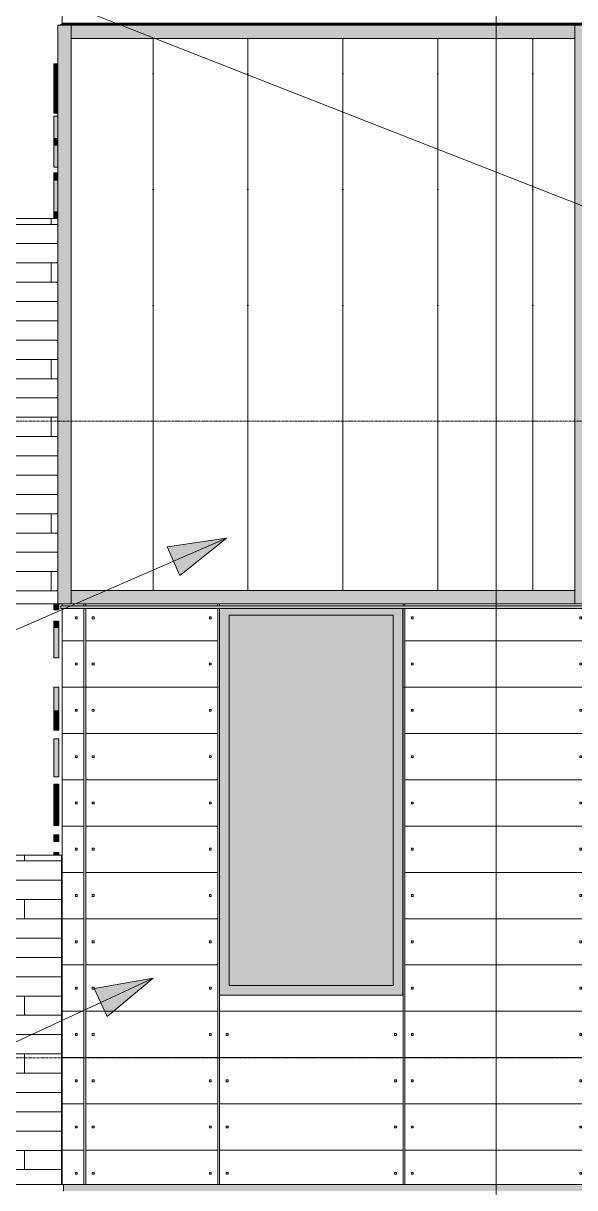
# Model space of a CAD drawing. Header units: inches. Extents: x -4178 to 1394, y -264 to 630.
# Drawn here: x -3868.8 to -3754.5, y 109.1 to 350.5 of the extents above; entities that cross this region are included whole.
import ezdxf

# ---------------------------------------------------------------- set-up
doc = ezdxf.new("R2010")
doc.units = ezdxf.units.IN
doc.header["$MEASUREMENT"] = 0
doc.linetypes.add('Grid Line 1_2_', pattern=[0.875, 0.5, -0.125, 0.125, -0.125])
for name, color, linetype, lineweight in [('0-1', 7, 'Continuous', 5), ('A-CLNG-1', 13, 'Continuous', 5), ('A-CLNG-2', 13, 'Continuous', 9), ('A-FLOR-LEVL-1', 51, 'Grid Line 1_2_', 9), ('A-GENM', 5, 'Continuous', 9), ('A-GENM-1', 5, 'Continuous', 5), ('A-GLAZ-1', 151, 'Continuous', 9), ('A-GLAZ-CWMG', 51, 'Continuous', 9), ('A-WALL-2', 113, 'Continuous', 9), ('A-WALL-PATT-1', 111, 'Continuous', 9), ('G-ANNO-SYMB-2', 111, 'Continuous', 9), ('G-ANNO-TEXT', 231, 'Continuous', 9)]:
    doc.layers.add(name, color=color, linetype=linetype, lineweight=lineweight)

# ---------------------------------------------------------------- blocks, each defined once
blk = doc.blocks.new('CTR - 1st Phase - Common Walls_rvt-1-BUILDING ELEVATION - WEST')
at = {"layer": 'A-FLOR-LEVL-1'}
for p, q in [((-4168.71, 268), (-1830.2, 268)), ((-4168.71, 136), (-1830.2, 136))]:
    blk.add_line(p, q, dxfattribs=at)
blk = doc.blocks.new('CTR - 1st Phase -Stairs _ Elevators_rvt-1-BUILDING ELEVATION - WEST')
at = {"layer": 'A-FLOR-LEVL-1'}
for p, q in [((-4168.71, 268), (-1830.2, 268)), ((-4168.71, 136), (-1830.2, 136))]:
    blk.add_line(p, q, dxfattribs=at)
blk = doc.blocks.new('Basic Wall _ EXT - FIBER CEMENT - LARGE - ___-2505168-BUILDING ELEVATION - WEST')
at = {"layer": 'A-WALL-2'}
for p, q in [((-3860.72, 229.75), (-3861.05, 229.73)), ((-3861.05, 229.73), (-3861.05, 229.15))]:
    blk.add_line(p, q, dxfattribs=at)
blk = doc.blocks.new('Basic Wall _ EXT - FIBER CEMENT - LARGE - ___-2162461-BUILDING ELEVATION - WEST')
at = {"layer": 'A-WALL-2'}
for p, q in [((-3860.72, 350.38), (-3861, 350.35)), ((-3861, 350.35), (-3861, 350.12))]:
    blk.add_line(p, q, dxfattribs=at)
blk = doc.blocks.new('Basic Wall _ EXT - FIBER CEMENT - LARGE - ___-2505169-BUILDING ELEVATION - WEST')
at = {"layer": 'A-WALL-2'}
blk.add_hatch(color=256, dxfattribs=at).paths.add_polyline_path([(-3602.17, 229.15), (-3559.34, 229.15), (-3559.34, 229.73), (-3861.05, 229.73), (-3861.05, 229.15), (-3602.76, 229.15)], flags=0)
for p, q in [((-3861.05, 229.73), (-3860.72, 229.75)), ((-3861.05, 229.15), (-3861.05, 229.73)), ((-3559.34, 229.73), (-3861.05, 229.73)), ((-3861.05, 229.15), (-3559.34, 229.15))]:
    blk.add_line(p, q, dxfattribs=at)
blk = doc.blocks.new('Basic Wall _ EXT - FIBER CEMENT - LARGE - ___-2162463-BUILDING ELEVATION - WEST')
at = {"layer": 'A-WALL-2'}
blk.add_hatch(color=256, dxfattribs=at).paths.add_polyline_path([(-3710.75, 349.02), (-3559.34, 349.02), (-3559.37, 350.35), (-3861, 350.35), (-3861, 350.12), (-3751.71, 350.12), (-3751.71, 349.02), (-3712.75, 349.02)], flags=0)
for p, q in [((-3861, 350.35), (-3860.72, 350.38)), ((-3861, 350.12), (-3861, 350.35)), ((-3559.34, 350.35), (-3861, 350.35))]:
    blk.add_line(p, q, dxfattribs=at)
blk = doc.blocks.new('_THE_ WINDOW _ DOOR - Window - 2nd Floor - Fixed-2480481-BUILDING ELEVATION - WEST')
at = {"layer": 'A-GLAZ-1'}
h = blk.add_hatch(color=256, dxfattribs=at)
h.paths.add_polyline_path([(-2714.54, 149), (-2676.51, 149), (-2676.51, 229.15), (-2714.54, 229.15), (-2714.54, 160.21)], flags=0)
h.paths.add_polyline_path([(-2712.54, 151), (-2712.54, 227.75), (-2678.51, 227.75), (-2678.51, 151), (-2697.8, 151)], flags=0)
blk.add_hatch(color=256, dxfattribs=at).paths.add_polyline_path([(-2678.51, 151), (-2678.51, 227.75), (-2712.54, 227.75), (-2712.54, 151), (-2697.8, 151)], flags=0)
for p, q in [((-2714.54, 149), (-2714.54, 229.15)), ((-2712.54, 227.75), (-2678.51, 227.75)), ((-2712.54, 227.75), (-2712.54, 151)), ((-2678.51, 151), (-2678.51, 227.75)), ((-2676.51, 229.15), (-2676.51, 149)), ((-2712.54, 151), (-2678.51, 151)), ((-2676.51, 149), (-2714.54, 149))]:
    blk.add_line(p, q, dxfattribs=at)
blk = doc.blocks.new('Rectangular Mullion - Profile_Polycarbonate_Upper and left-1991598-BUILDING ELEVATION - WEST')
at = {"layer": 'A-GLAZ-CWMG'}
blk.add_hatch(color=256, dxfattribs=at).paths.add_polyline_path([(-3858.91, 347.37), (-3754.46, 347.37), (-3754.46, 350.12), (-3858.91, 350.12), (-3858.91, 349.34)], flags=0)
for p, q in [((-3858.91, 347.37), (-3858.91, 350.12)), ((-3754.46, 350.12), (-3858.91, 350.12)), ((-3754.46, 350.12), (-3754.46, 347.37)), ((-3858.91, 347.37), (-3754.46, 347.37))]:
    blk.add_line(p, q, dxfattribs=at)
blk = doc.blocks.new('Rectangular Mullion - Profile_Polycarbonate_Lower-1991599-BUILDING ELEVATION - WEST')
at = {"layer": 'A-GLAZ-CWMG'}
blk.add_hatch(color=256, dxfattribs=at).paths.add_polyline_path([(-3790.11, 230.12), (-3754.46, 230.12), (-3754.46, 232.87), (-3858.91, 232.87), (-3858.91, 230.12), (-3803.86, 230.12)], flags=0)
for p, q in [((-3858.91, 230.12), (-3858.91, 232.87)), ((-3754.46, 232.87), (-3858.91, 232.87)), ((-3754.46, 232.87), (-3754.46, 230.12)), ((-3858.91, 230.12), (-3754.46, 230.12))]:
    blk.add_line(p, q, dxfattribs=at)
blk = doc.blocks.new('Rectangular Mullion - Profile_Polycarbonate_Upper and left-1739822-BUILDING ELEVATION - WEST')
at = {"layer": 'A-GLAZ-CWMG'}
blk.add_hatch(color=256, dxfattribs=at).paths.add_polyline_path([(-2069.86, 230.12), (-2067.11, 230.12), (-2067.11, 350.12), (-2069.86, 350.12), (-2069.86, 230.19)], flags=0)
for p, q in [((-2069.86, 350.12), (-2067.11, 350.12)), ((-2069.86, 350.12), (-2069.86, 230.12)), ((-2067.11, 230.12), (-2067.11, 350.12)), ((-2067.11, 230.12), (-2069.86, 230.12))]:
    blk.add_line(p, q, dxfattribs=at)
blk = doc.blocks.new('Rectangular Mullion - Profile_Polycarbonate_right-1739823-BUILDING ELEVATION - WEST')
at = {"layer": 'A-GLAZ-CWMG'}
blk.add_hatch(color=256, dxfattribs=at).paths.add_polyline_path([(-2177.12, 230.12), (-2174.37, 230.12), (-2174.37, 350.12), (-2177.12, 350.12), (-2177.12, 232.37)], flags=0)
for p, q in [((-2177.12, 350.12), (-2174.37, 350.12)), ((-2177.12, 350.12), (-2177.12, 230.12)), ((-2174.37, 230.12), (-2174.37, 350.12)), ((-2174.37, 230.12), (-2177.12, 230.12))]:
    blk.add_line(p, q, dxfattribs=at)

msp = doc.modelspace()

# ---------------------------------------------------------------- hatches: boundary and pattern name
at = {"layer": 'A-CLNG-1'}
msp.add_hatch(color=256, dxfattribs=at).paths.add_polyline_path([(-2649.4631, 108.375), (-2637.6737, 108.375), (-2637.6737, 109.75), (-2638.2362, 109.75), (-2638.2362, 109.875), (-2647.9862, 109.875), (-2647.9862, 109.75), (-2935.0612, 109.75), (-2935.0612, 109.875), (-2944.8112, 109.875), (-2944.8112, 109.75), (-3291.0362, 109.75), (-3291.0362, 109.875), (-3300.7862, 109.875), (-3300.7862, 109.75), (-3549.4612, 109.75), (-3549.4612, 109.875), (-3559.2112, 109.875), (-3559.2112, 109.75), (-3860.4737, 109.75), (-3860.4737, 108.375), (-2656.3237, 108.375)], flags=0)
at = {"layer": 'A-GENM-1'}
for points in [[(-3861.6612, 342.0108), (-3861.6612, 342.0983), (-3862.4737, 342.0983), (-3862.4737, 342.0108)], [(-3861.6612, 341.7483), (-3861.6612, 342.0108), (-3862.4737, 342.0108), (-3862.4737, 341.7483)], [(-3861.6612, 341.3108), (-3861.6612, 341.7483), (-3862.4737, 341.7483), (-3862.4737, 341.3108)], [(-3861.6612, 340.6984), (-3861.6612, 341.3108), (-3862.4737, 341.3108), (-3862.4737, 340.6984)], [(-3861.6612, 339.9278), (-3861.6612, 340.6984), (-3862.4737, 340.6984), (-3862.4737, 339.9278)], [(-3861.6612, 339.0161), (-3861.6612, 339.9278), (-3862.4737, 339.9278), (-3862.4737, 339.0161)], [(-3861.6612, 337.9632), (-3861.6612, 339.0161), (-3862.4737, 339.0161), (-3862.4737, 337.9632)], [(-3862.4737, 336.7691), (-3861.6612, 336.7691), (-3861.6612, 337.9632), (-3862.4737, 337.9632), (-3862.4737, 336.9468)], [(-3862.4737, 335.8158), (-3861.6612, 335.8158), (-3861.6612, 336.7691), (-3862.4737, 336.7691)], [(-3861.6612, 334.9574), (-3861.6612, 335.8158), (-3862.4737, 335.8158), (-3862.4737, 334.9574)], [(-3862.4737, 334.1938), (-3861.6612, 334.1938), (-3861.6612, 334.9574), (-3862.4737, 334.9574), (-3862.4737, 334.5218)], [(-3862.4737, 333.525), (-3861.6612, 333.525), (-3861.6612, 334.1938), (-3862.4737, 334.1938), (-3862.4737, 333.6779)], [(-3861.6612, 332.9663), (-3861.6612, 333.525), (-3862.4737, 333.525), (-3862.4737, 332.9663)], [(-3862.4737, 332.533), (-3861.6612, 332.533), (-3861.6612, 332.9663), (-3862.4737, 332.9663)], [(-3862.4737, 332.2251), (-3861.6612, 332.2251), (-3861.6612, 332.533), (-3862.4737, 332.533)], [(-3862.4737, 332.0426), (-3861.6612, 332.0426), (-3861.6612, 332.2251), (-3862.4737, 332.2251), (-3862.4737, 332.1421)], [(-3861.6612, 331.8778), (-3861.6612, 332.0426), (-3862.4737, 332.0426), (-3862.4737, 331.8778)], [(-3861.6612, 326.6387), (-3861.6612, 331.2184), (-3862.4737, 331.2184), (-3862.4737, 326.6387)], [(-3862.4737, 325.1989), (-3861.6612, 325.1989), (-3861.6612, 326.6387), (-3862.4737, 326.6387), (-3862.4737, 326.4111)], [(-3862.4737, 320.6682), (-3861.6612, 320.6801), (-3861.6612, 325.1989), (-3862.4737, 325.1989), (-3862.4737, 320.6801)], [(-3861.6612, 317.9791), (-3861.6612, 319.5142), (-3862.4737, 319.5142), (-3862.4737, 317.9791)], [(-3862.4737, 311.4367), (-3861.6612, 311.4367), (-3861.6612, 317.9791), (-3862.4737, 317.9791), (-3862.4737, 314.9491)], [(-3861.6612, 310.118), (-3861.6612, 311.4367), (-3862.4737, 311.4367), (-3862.4737, 310.118)], [(-3862.4737, 228.8483), (-3861.4737, 228.8483), (-3861.4835, 230.125), (-3862.4737, 230.125), (-3862.4737, 228.9841)], [(-3861.4737, 225.2217), (-3861.4737, 226.5405), (-3862.4737, 226.5405), (-3862.4737, 225.2217)], [(-3861.4737, 218.9575), (-3861.4737, 225.2217), (-3862.4737, 225.2217), (-3862.4737, 218.9575)], [(-3861.4737, 207.9746), (-3861.4737, 212.8582), (-3862.4737, 212.8582), (-3862.4737, 207.9746)], [(-3861.4737, 206.3544), (-3861.4737, 207.9746), (-3862.4737, 207.9746), (-3862.4737, 206.3544)], [(-3862.4737, 205.7202), (-3861.4737, 205.7202), (-3861.4737, 206.3544), (-3862.4737, 206.3544), (-3862.4737, 206.0601)], [(-3861.4737, 205.2031), (-3861.4737, 205.7202), (-3862.4737, 205.7202), (-3862.4737, 205.2031)], [(-3862.4737, 204.8019), (-3861.4737, 204.8019), (-3861.4737, 205.2031), (-3862.4737, 205.2031), (-3862.4737, 204.903)], [(-3862.4737, 204.5154), (-3861.4737, 204.5154), (-3861.4737, 204.8019), (-3862.4737, 204.8019)], [(-3861.4737, 204.3434), (-3861.4737, 204.5154), (-3862.4737, 204.5154), (-3862.4737, 204.3434)], [(-3861.4737, 204.2861), (-3861.4737, 204.3434), (-3862.4737, 204.3434), (-3862.4737, 204.2861)], [(-3861.4737, 204.205), (-3861.4737, 204.2861), (-3862.4737, 204.2861), (-3862.4737, 204.205)], [(-3861.4737, 203.9564), (-3861.4737, 204.205), (-3862.4737, 204.205), (-3862.4737, 203.9564)], [(-3861.4737, 194.2304), (-3861.4737, 202.1431), (-3862.4737, 202.1431), (-3862.4737, 194.2304)], [(-3861.4737, 192.4171), (-3861.4737, 192.7468), (-3862.4737, 192.7468), (-3862.4737, 192.4171)], [(-3861.4737, 192.3523), (-3861.4737, 192.4171), (-3862.4737, 192.4171), (-3862.4737, 192.3523)], [(-3861.4737, 192.1576), (-3861.4737, 192.3523), (-3862.4737, 192.3523), (-3862.4737, 192.1576)], [(-3861.4737, 191.8332), (-3861.4737, 192.1576), (-3862.4737, 192.1576), (-3862.4737, 191.8332)], [(-3862.4737, 191.3791), (-3861.4737, 191.3791), (-3861.4737, 191.8332), (-3862.4737, 191.8332), (-3862.4737, 191.428)], [(-3861.4737, 190.8113), (-3861.4737, 191.3791), (-3862.4737, 191.3791), (-3862.4737, 190.8113)], [(-3861.4737, 190.146), (-3861.4737, 190.8113), (-3862.4737, 190.8113), (-3862.4737, 190.146)], [(-3862.4737, 188.5226), (-3861.4737, 188.5226), (-3861.4737, 190.146), (-3862.4737, 190.146), (-3862.4737, 188.7931)], [(-3862.4737, 186.8542), (-3861.4737, 186.8542), (-3861.4737, 188.5226), (-3862.4737, 188.5226), (-3862.4737, 186.9282)], [(-3862.4737, 186.175), (-3861.4737, 186.175), (-3861.4737, 186.8542), (-3862.4737, 186.8542)], [(-3862.4737, 185.5992), (-3861.4737, 185.5992), (-3861.4737, 186.175), (-3862.4737, 186.175), (-3862.4737, 185.6681)], [(-3861.4737, 185.1376), (-3861.4737, 185.5992), (-3862.4737, 185.5992), (-3862.4737, 185.1376)], [(-3862.4737, 184.8013), (-3861.4737, 184.8187), (-3861.4737, 185.1376), (-3862.4737, 185.1376), (-3862.4737, 184.8187)], [(-3861.4737, 184.5903), (-3861.4737, 184.8013), (-3862.4737, 184.8013), (-3862.4737, 184.5903)], [(-3861.4737, 184.5045), (-3861.4737, 184.5903), (-3862.4737, 184.5903), (-3862.4737, 184.5045)], [(-3861.4737, 184.3358), (-3861.4737, 184.5045), (-3862.4737, 184.5045), (-3862.4737, 184.3358)], [(-3862.4737, 184.1748), (-3861.4737, 184.1748), (-3861.4737, 184.3358), (-3862.4737, 184.3358)], [(-3861.4737, 180.8778), (-3861.4737, 182.1966), (-3862.4737, 182.1966), (-3862.4737, 180.8778)], [(-3861.4737, 178), (-3861.4737, 178.57), (-3862.4737, 178.57), (-3862.4737, 178)]]:
    msp.add_hatch(color=256, dxfattribs=at).paths.add_polyline_path(points, flags=0)
at = {"layer": 'A-WALL-PATT-1'}
h = msp.add_hatch(dxfattribs=at)
h.set_pattern_fill('FP_10', color=256, style=0, pattern_type=2)
h.set_pattern_definition([(0, (-3788.37, 140.604), (-38.4, 76.8), [0.392, -38.007]), (0, (-3788.37, 140.996), (-38.4, 76.8), [0.392, -38.007]), (0, (-3788.37, 150.204), (-38.4, 76.8), [0.392, -38.007]), (0, (-3788.37, 150.596), (-38.4, 76.8), [0.392, -38.007]), (0, (-3788.37, 159.804), (-38.4, 76.8), [0.392, -38.007]), (0, (-3788.37, 160.196), (-38.4, 76.8), [0.392, -38.007]), (0, (-3788.37, 169.404), (-38.4, 76.8), [0.392, -38.007]), (0, (-3788.37, 169.796), (-38.4, 76.8), [0.392, -38.007]), (0, (-3788.37, 179.004), (-38.4, 76.8), [0.392, -38.007]), (0, (-3788.37, 179.396), (-38.4, 76.8), [0.392, -38.007]), (0, (-3788.37, 188.604), (-38.4, 76.8), [0.392, -38.007]), (0, (-3788.37, 188.996), (-38.4, 76.8), [0.392, -38.007]), (0, (-3788.37, 198.204), (-38.4, 76.8), [0.392, -38.007]), (0, (-3788.37, 198.596), (-38.4, 76.8), [0.392, -38.007]), (0, (-3788.37, 207.804), (-38.4, 76.8), [0.392, -38.007]), (0, (-3788.37, 208.196), (-38.4, 76.8), [0.392, -38.007]), (0, (-3753.47, 140.604), (-38.4, 76.8), [0.392, -38.007]), (0, (-3753.47, 140.996), (-38.4, 76.8), [0.392, -38.007]), (0, (-3753.47, 150.204), (-38.4, 76.8), [0.392, -38.007]), (0, (-3753.47, 150.596), (-38.4, 76.8), [0.392, -38.007]), (0, (-3753.47, 159.804), (-38.4, 76.8), [0.392, -38.007]), (0, (-3753.47, 160.196), (-38.4, 76.8), [0.392, -38.007]), (0, (-3753.47, 169.404), (-38.4, 76.8), [0.392, -38.007]), (0, (-3753.47, 169.796), (-38.4, 76.8), [0.392, -38.007]), (0, (-3753.47, 179.004), (-38.4, 76.8), [0.392, -38.007]), (0, (-3753.47, 179.396), (-38.4, 76.8), [0.392, -38.007]), (0, (-3753.47, 188.604), (-38.4, 76.8), [0.392, -38.007]), (0, (-3753.47, 188.996), (-38.4, 76.8), [0.392, -38.007]), (0, (-3753.47, 198.204), (-38.4, 76.8), [0.392, -38.007]), (0, (-3753.47, 198.596), (-38.4, 76.8), [0.392, -38.007]), (0, (-3753.47, 207.804), (-38.4, 76.8), [0.392, -38.007]), (0, (-3753.47, 208.196), (-38.4, 76.8), [0.392, -38.007]), (90, (-3790.11, 136), (-38.4, 2e-15), [76.8, 0, 0, 0]), (90, (-3789.736, 136), (-38.4, 2e-15), [76.8, 0, 0, 0]), (90, (-3788.37, 140.604), (-38.4, 2e-15), [0.392, -76.407]), (90, (-3788.37, 150.204), (-38.4, 2e-15), [0.392, -76.407]), (90, (-3788.37, 159.804), (-38.4, 2e-15), [0.392, -76.407]), (90, (-3788.37, 169.404), (-38.4, 2e-15), [0.392, -76.407]), (90, (-3788.37, 179.004), (-38.4, 2e-15), [0.392, -76.407]), (90, (-3788.37, 188.604), (-38.4, 2e-15), [0.392, -76.407]), (90, (-3788.37, 198.204), (-38.4, 2e-15), [0.392, -76.407]), (90, (-3788.37, 207.804), (-38.4, 2e-15), [0.392, -76.407]), (90, (-3787.977, 140.604), (-38.4, 2e-15), [0.392, -76.407]), (90, (-3787.977, 150.204), (-38.4, 2e-15), [0.392, -76.407]), (90, (-3787.977, 159.804), (-38.4, 2e-15), [0.392, -76.407]), (90, (-3787.977, 169.404), (-38.4, 2e-15), [0.392, -76.407]), (90, (-3787.977, 179.004), (-38.4, 2e-15), [0.392, -76.407]), (90, (-3787.977, 188.604), (-38.4, 2e-15), [0.392, -76.407]), (90, (-3787.977, 198.204), (-38.4, 2e-15), [0.392, -76.407]), (90, (-3787.977, 207.804), (-38.4, 2e-15), [0.392, -76.407]), (90, (-3753.47, 140.604), (-38.4, 2e-15), [0.392, -76.407]), (90, (-3753.47, 150.204), (-38.4, 2e-15), [0.392, -76.407]), (90, (-3753.47, 159.804), (-38.4, 2e-15), [0.392, -76.407]), (90, (-3753.47, 169.404), (-38.4, 2e-15), [0.392, -76.407]), (90, (-3753.47, 179.004), (-38.4, 2e-15), [0.392, -76.407]), (90, (-3753.47, 188.604), (-38.4, 2e-15), [0.392, -76.407]), (90, (-3753.47, 198.204), (-38.4, 2e-15), [0.392, -76.407]), (90, (-3753.47, 207.804), (-38.4, 2e-15), [0.392, -76.407]), (90, (-3753.077, 140.604), (-38.4, 2e-15), [0.392, -76.407]), (90, (-3753.077, 150.204), (-38.4, 2e-15), [0.392, -76.407]), (90, (-3753.077, 159.804), (-38.4, 2e-15), [0.392, -76.407]), (90, (-3753.077, 169.404), (-38.4, 2e-15), [0.392, -76.407]), (90, (-3753.077, 179.004), (-38.4, 2e-15), [0.392, -76.407]), (90, (-3753.077, 188.604), (-38.4, 2e-15), [0.392, -76.407]), (90, (-3753.077, 198.204), (-38.4, 2e-15), [0.392, -76.407]), (90, (-3753.077, 207.804), (-38.4, 2e-15), [0.392, -76.407]), (180, (-3751.71, 136), (-38.4, 76.8), [38.025, -0.375]), (180, (-3751.71, 145.6), (-38.4, 76.8), [38.025, -0.375]), (180, (-3751.71, 155.2), (-38.4, 76.8), [38.025, -0.375]), (180, (-3751.71, 164.8), (-38.4, 76.8), [38.025, -0.375]), (180, (-3751.71, 174.4), (-38.4, 76.8), [38.025, -0.375]), (180, (-3751.71, 184), (-38.4, 76.8), [38.025, -0.375]), (180, (-3751.71, 193.6), (-38.4, 76.8), [38.025, -0.375]), (180, (-3751.71, 203.2), (-38.4, 76.8), [38.025, -0.375])])
h.paths.add_polyline_path([(-3851.8487, 109.75), (-3675.2862, 109.75), (-3675.2862, 229.1487), (-3790.1112, 229.1487), (-3790.1112, 149), (-3828.1362, 149), (-3828.1362, 229.1487), (-3851.8487, 229.1487), (-3851.8487, 114.3641)], flags=0)
h.paths.add_polyline_path([(-3751.7112, 229.7542), (-3675.2862, 229.7542), (-3675.2862, 230.125), (-3712.7487, 230.125), (-3712.7487, 348.5081), (-3751.7112, 348.5081), (-3751.7112, 230.125), (-3851.8487, 230.125), (-3851.8464, 229.7542), (-3751.8868, 229.7542)], flags=0)
h.paths.add_polyline_path([(-3845.7607, 350.3792), (-3675.2862, 350.3792), (-3675.2862, 350.5), (-3851.8487, 350.5), (-3851.8298, 350.3792)], flags=0)
h = msp.add_hatch(dxfattribs=at)
h.set_pattern_fill('FP_18', color=256, style=0, pattern_type=2)
h.set_pattern_definition([(90, (-3841.914, 268), (-19.685, 1e-15), [24, 0, 0, 0])])
h.paths.add_polyline_path([(-3858.9112, 232.875), (-3754.4612, 232.875), (-3754.4612, 347.375), (-3858.9112, 347.375), (-3858.9112, 234.7151)], flags=0)
h = msp.add_hatch(dxfattribs=at)
h.set_pattern_fill('FP_4', color=256, style=0, pattern_type=2)
h.set_pattern_definition([(0, (-3919.068, 268.8), (0, 4), []), (90, (-3919.068, 268.8), (-8, 8), [4, -28]), (90, (-3903.068, 272.8), (-8, 8), [4, -28])])
h.paths.add_polyline_path([(-3870.8985, 230.125), (-3861.6612, 230.125), (-3861.6612, 310), (-3921.1926, 310), (-3921.1926, 230.125)], flags=0)
h = msp.add_hatch(dxfattribs=at)
h.set_pattern_fill('FP_1', color=256, style=0, pattern_type=2)
h.set_pattern_definition([(0, (-3854.545, 140.604), (-38.4, 76.8), [0.392, -38.007]), (0, (-3854.545, 140.996), (-38.4, 76.8), [0.392, -38.007]), (0, (-3854.545, 150.204), (-38.4, 76.8), [0.392, -38.007]), (0, (-3854.545, 150.596), (-38.4, 76.8), [0.392, -38.007]), (0, (-3854.545, 159.804), (-38.4, 76.8), [0.392, -38.007]), (0, (-3854.545, 160.196), (-38.4, 76.8), [0.392, -38.007]), (0, (-3854.545, 169.404), (-38.4, 76.8), [0.392, -38.007]), (0, (-3854.545, 169.796), (-38.4, 76.8), [0.392, -38.007]), (0, (-3854.545, 179.004), (-38.4, 76.8), [0.392, -38.007]), (0, (-3854.545, 179.396), (-38.4, 76.8), [0.392, -38.007]), (0, (-3854.545, 188.604), (-38.4, 76.8), [0.392, -38.007]), (0, (-3854.545, 188.996), (-38.4, 76.8), [0.392, -38.007]), (0, (-3854.545, 198.204), (-38.4, 76.8), [0.392, -38.007]), (0, (-3854.545, 198.596), (-38.4, 76.8), [0.392, -38.007]), (0, (-3854.545, 207.804), (-38.4, 76.8), [0.392, -38.007]), (0, (-3854.545, 208.196), (-38.4, 76.8), [0.392, -38.007]), (0, (-3819.645, 140.604), (-38.4, 76.8), [0.392, -38.007]), (0, (-3819.645, 140.996), (-38.4, 76.8), [0.392, -38.007]), (0, (-3819.645, 150.204), (-38.4, 76.8), [0.392, -38.007]), (0, (-3819.645, 150.596), (-38.4, 76.8), [0.392, -38.007]), (0, (-3819.645, 159.804), (-38.4, 76.8), [0.392, -38.007]), (0, (-3819.645, 160.196), (-38.4, 76.8), [0.392, -38.007]), (0, (-3819.645, 169.404), (-38.4, 76.8), [0.392, -38.007]), (0, (-3819.645, 169.796), (-38.4, 76.8), [0.392, -38.007]), (0, (-3819.645, 179.004), (-38.4, 76.8), [0.392, -38.007]), (0, (-3819.645, 179.396), (-38.4, 76.8), [0.392, -38.007]), (0, (-3819.645, 188.604), (-38.4, 76.8), [0.392, -38.007]), (0, (-3819.645, 188.996), (-38.4, 76.8), [0.392, -38.007]), (0, (-3819.645, 198.204), (-38.4, 76.8), [0.392, -38.007]), (0, (-3819.645, 198.596), (-38.4, 76.8), [0.392, -38.007]), (0, (-3819.645, 207.804), (-38.4, 76.8), [0.392, -38.007]), (0, (-3819.645, 208.196), (-38.4, 76.8), [0.392, -38.007]), (90, (-3856.286, 136), (-38.4, 2e-15), [76.8, 0, 0, 0]), (90, (-3855.91, 136), (-38.4, 2e-15), [76.8, 0, 0, 0]), (90, (-3854.545, 140.604), (-38.4, 2e-15), [0.392, -76.407]), (90, (-3854.545, 150.204), (-38.4, 2e-15), [0.392, -76.407]), (90, (-3854.545, 159.804), (-38.4, 2e-15), [0.392, -76.407]), (90, (-3854.545, 169.404), (-38.4, 2e-15), [0.392, -76.407]), (90, (-3854.545, 179.004), (-38.4, 2e-15), [0.392, -76.407]), (90, (-3854.545, 188.604), (-38.4, 2e-15), [0.393, -76.408]), (90, (-3854.545, 198.204), (-38.4, 2e-15), [0.392, -76.407]), (90, (-3854.545, 207.804), (-38.4, 2e-15), [0.392, -76.407]), (90, (-3854.152, 140.604), (-38.4, 2e-15), [0.392, -76.407]), (90, (-3854.152, 150.204), (-38.4, 2e-15), [0.392, -76.407]), (90, (-3854.152, 159.804), (-38.4, 2e-15), [0.392, -76.407]), (90, (-3854.152, 169.404), (-38.4, 2e-15), [0.392, -76.407]), (90, (-3854.152, 179.004), (-38.4, 2e-15), [0.392, -76.407]), (90, (-3854.152, 188.604), (-38.4, 2e-15), [0.393, -76.408]), (90, (-3854.152, 198.204), (-38.4, 2e-15), [0.392, -76.407]), (90, (-3854.152, 207.804), (-38.4, 2e-15), [0.392, -76.407]), (90, (-3819.645, 140.604), (-38.4, 2e-15), [0.392, -76.407]), (90, (-3819.645, 150.204), (-38.4, 2e-15), [0.392, -76.407]), (90, (-3819.645, 159.804), (-38.4, 2e-15), [0.392, -76.407]), (90, (-3819.645, 169.404), (-38.4, 2e-15), [0.392, -76.407]), (90, (-3819.645, 179.004), (-38.4, 2e-15), [0.392, -76.407]), (90, (-3819.645, 188.604), (-38.4, 2e-15), [0.393, -76.408]), (90, (-3819.645, 198.204), (-38.4, 2e-15), [0.392, -76.407]), (90, (-3819.645, 207.804), (-38.4, 2e-15), [0.392, -76.407]), (90, (-3819.252, 140.604), (-38.4, 2e-15), [0.392, -76.407]), (90, (-3819.252, 150.204), (-38.4, 2e-15), [0.392, -76.407]), (90, (-3819.252, 159.804), (-38.4, 2e-15), [0.392, -76.407]), (90, (-3819.252, 169.404), (-38.4, 2e-15), [0.392, -76.407]), (90, (-3819.252, 179.004), (-38.4, 2e-15), [0.392, -76.407]), (90, (-3819.252, 188.604), (-38.4, 2e-15), [0.393, -76.408]), (90, (-3819.252, 198.204), (-38.4, 2e-15), [0.392, -76.407]), (90, (-3819.252, 207.804), (-38.4, 2e-15), [0.392, -76.407]), (180, (-3817.886, 136), (-38.4, 76.8), [38.025, -0.375]), (180, (-3817.886, 145.6), (-38.4, 76.8), [38.025, -0.375]), (180, (-3817.886, 155.2), (-38.4, 76.8), [38.025, -0.375]), (180, (-3817.886, 164.8), (-38.4, 76.8), [38.025, -0.375]), (180, (-3817.886, 174.4), (-38.4, 76.8), [38.025, -0.375]), (180, (-3817.886, 184), (-38.4, 76.8), [38.025, -0.375]), (180, (-3817.886, 193.6), (-38.4, 76.8), [38.025, -0.375]), (180, (-3817.886, 203.2), (-38.4, 76.8), [38.025, -0.375])])
h.paths.add_polyline_path([(-3860.4737, 109.75), (-3851.8487, 109.75), (-3851.8912, 229.1487), (-3860.7237, 229.1487), (-3860.7237, 109.75)], flags=0)
h.paths.add_polyline_path([(-3855.3801, 229.7542), (-3851.8487, 229.7542), (-3851.8487, 230.125), (-3860.7237, 230.125), (-3860.7237, 229.7542), (-3858.3296, 229.7542)], flags=0)
h = msp.add_hatch(dxfattribs=at)
h.set_pattern_fill('FP_3', color=256, style=0, pattern_type=2)
h.set_pattern_definition([(0, (-3924.599, 136.8), (0, 4), []), (90, (-3924.599, 136.8), (-8, 8), [4, -28]), (90, (-3908.599, 140.8), (-8, 8), [4, -28])])
h.paths.add_polyline_path([(-3926.7237, 109.75), (-3860.9112, 109.75), (-3860.9112, 178), (-3926.7237, 178), (-3926.7237, 114.3641)], flags=0)
at = {"layer": 'G-ANNO-TEXT'}
for points in [[(-3826.6608, 243.7584), (-3838.9471, 241.9183), (-3836.381, 236.0217)], [(-3841.8688, 152.5106), (-3854.1089, 150.385), (-3851.4063, 144.5497)]]:
    msp.add_hatch(color=256, dxfattribs=at).paths.add_polyline_path(points, flags=0)

# ---------------------------------------------------------------- linework, layer by layer
at = {"layer": 'A-CLNG-2'}
msp.add_line((-3860.4737, 108.375), (-3860.4737, 109.75), dxfattribs=at)
at = {"layer": 'A-GENM'}
for p, q in [((-3862.4737, 342.0108), (-3862.4737, 342.0983)), ((-3861.6612, 342.0983), (-3862.4737, 342.0983)), ((-3862.4737, 341.7483), (-3862.4737, 342.0108)), ((-3861.6612, 342.0108), (-3862.4737, 342.0108)), ((-3862.4737, 341.3108), (-3862.4737, 341.7483)), ((-3861.6612, 341.7483), (-3862.4737, 341.7483)), ((-3862.4737, 340.6984), (-3862.4737, 341.3108)), ((-3861.6612, 341.3108), (-3862.4737, 341.3108)), ((-3862.4737, 339.9278), (-3862.4737, 340.6984)), ((-3861.6612, 340.6984), (-3862.4737, 340.6984)), ((-3862.4737, 339.0161), (-3862.4737, 339.9278)), ((-3861.6612, 339.9278), (-3862.4737, 339.9278)), ((-3862.4737, 337.9632), (-3862.4737, 339.0161)), ((-3861.6612, 339.0161), (-3862.4737, 339.0161)), ((-3862.4737, 336.7691), (-3862.4737, 337.9632)), ((-3861.6612, 337.9632), (-3862.4737, 337.9632)), ((-3862.4737, 335.8158), (-3862.4737, 336.7691)), ((-3861.6612, 336.7691), (-3862.4737, 336.7691)), ((-3862.4737, 334.9574), (-3862.4737, 335.8158)), ((-3861.6612, 335.8158), (-3862.4737, 335.8158)), ((-3862.4737, 334.1938), (-3862.4737, 334.9574)), ((-3861.6612, 334.9574), (-3862.4737, 334.9574)), ((-3862.4737, 333.525), (-3862.4737, 334.1938)), ((-3861.6612, 334.1938), (-3862.4737, 334.1938)), ((-3862.4737, 332.9663), (-3862.4737, 333.525)), ((-3861.6612, 333.525), (-3862.4737, 333.525)), ((-3862.4737, 332.533), (-3862.4737, 332.9663)), ((-3861.6612, 332.9663), (-3862.4737, 332.9663)), ((-3862.4737, 332.2251), (-3862.4737, 332.533)), ((-3861.6612, 332.533), (-3862.4737, 332.533)), ((-3862.4737, 332.0426), (-3862.4737, 332.2251)), ((-3861.6612, 332.2251), (-3862.4737, 332.2251)), ((-3862.4737, 331.8778), (-3862.4737, 332.0426)), ((-3861.6612, 332.0426), (-3862.4737, 332.0426)), ((-3861.6612, 331.8778), (-3862.4737, 331.8778)), ((-3862.4737, 326.6387), (-3862.4737, 331.2184)), ((-3862.4737, 331.2184), (-3861.6612, 331.2184)), ((-3862.4737, 325.1989), (-3862.4737, 326.6387)), ((-3861.6612, 326.6387), (-3862.4737, 326.6387)), ((-3862.4737, 320.6682), (-3862.4737, 325.1989)), ((-3861.6612, 325.1989), (-3862.4737, 325.1989)), ((-3861.6612, 320.6682), (-3862.4737, 320.6682)), ((-3862.4737, 317.9791), (-3862.4737, 319.5142)), ((-3861.6612, 319.5142), (-3862.4737, 319.5142)), ((-3862.4737, 311.4367), (-3862.4737, 317.9791)), ((-3861.6612, 317.9791), (-3862.4737, 317.9791)), ((-3862.4737, 310.118), (-3862.4737, 311.4367)), ((-3861.6612, 311.4367), (-3862.4737, 311.4367)), ((-3862.4737, 310.118), (-3861.6612, 310.118)), ((-3862.4737, 228.8483), (-3862.4737, 230.125)), ((-3861.4737, 230.125), (-3861.4737, 228.8483)), ((-3861.4737, 228.8483), (-3862.4737, 228.8483)), ((-3862.4737, 225.2217), (-3862.4737, 226.5405)), ((-3861.4737, 226.5405), (-3862.4737, 226.5405)), ((-3862.4737, 218.9575), (-3862.4737, 225.2217)), ((-3861.4737, 225.2217), (-3862.4737, 225.2217)), ((-3861.4737, 226.5405), (-3861.4737, 225.2217)), ((-3861.4737, 225.2217), (-3861.4737, 218.9575)), ((-3861.4737, 218.9575), (-3862.4737, 218.9575)), ((-3862.4737, 207.9746), (-3862.4737, 212.8582)), ((-3861.4737, 212.8582), (-3862.4737, 212.8582)), ((-3861.4737, 212.8582), (-3861.4737, 207.9746)), ((-3862.4737, 206.3544), (-3862.4737, 207.9746)), ((-3861.4737, 207.9746), (-3862.4737, 207.9746)), ((-3861.4737, 207.9746), (-3861.4737, 206.3544)), ((-3862.4737, 205.7202), (-3862.4737, 206.3544)), ((-3861.4737, 206.3544), (-3862.4737, 206.3544)), ((-3862.4737, 205.2031), (-3862.4737, 205.7202)), ((-3861.4737, 205.7202), (-3862.4737, 205.7202)), ((-3861.4737, 206.3544), (-3861.4737, 205.7202)), ((-3861.4737, 205.7202), (-3861.4737, 205.2031)), ((-3862.4737, 204.8019), (-3862.4737, 205.2031)), ((-3861.4737, 205.2031), (-3862.4737, 205.2031)), ((-3862.4737, 204.5154), (-3862.4737, 204.8019)), ((-3861.4737, 204.8019), (-3862.4737, 204.8019)), ((-3862.4737, 204.3434), (-3862.4737, 204.5154)), ((-3861.4737, 204.5154), (-3862.4737, 204.5154)), ((-3862.4737, 204.2861), (-3862.4737, 204.3434)), ((-3861.4737, 204.3434), (-3862.4737, 204.3434)), ((-3862.4737, 204.205), (-3862.4737, 204.2861)), ((-3861.4737, 204.2861), (-3862.4737, 204.2861)), ((-3862.4737, 203.9564), (-3862.4737, 204.205)), ((-3862.4737, 204.205), (-3861.4737, 204.205)), ((-3861.4737, 203.9564), (-3862.4737, 203.9564)), ((-3861.4737, 205.2031), (-3861.4737, 204.8019)), ((-3861.4737, 204.8019), (-3861.4737, 204.5154)), ((-3861.4737, 204.5154), (-3861.4737, 204.3434)), ((-3861.4737, 204.3434), (-3861.4737, 204.2861)), ((-3861.4737, 204.2861), (-3861.4737, 204.205)), ((-3861.4737, 204.205), (-3861.4737, 203.9564)), ((-3862.4737, 194.2304), (-3862.4737, 202.1431)), ((-3861.4737, 202.1431), (-3862.4737, 202.1431)), ((-3861.4737, 202.1431), (-3861.4737, 194.2304)), ((-3861.4737, 194.2304), (-3862.4737, 194.2304)), ((-3862.4737, 192.4171), (-3862.4737, 192.7468)), ((-3861.4737, 192.7468), (-3862.4737, 192.7468)), ((-3862.4737, 192.3523), (-3862.4737, 192.4171)), ((-3861.4737, 192.4171), (-3862.4737, 192.4171)), ((-3862.4737, 192.1576), (-3862.4737, 192.3523)), ((-3861.4737, 192.3523), (-3862.4737, 192.3523)), ((-3862.4737, 191.8332), (-3862.4737, 192.1576)), ((-3861.4737, 192.1576), (-3862.4737, 192.1576)), ((-3862.4737, 191.3791), (-3862.4737, 191.8332)), ((-3861.4737, 191.8332), (-3862.4737, 191.8332)), ((-3862.4737, 190.8113), (-3862.4737, 191.3791)), ((-3861.4737, 191.3791), (-3862.4737, 191.3791)), ((-3862.4737, 190.146), (-3862.4737, 190.8113)), ((-3861.4737, 190.8113), (-3862.4737, 190.8113)), ((-3861.4737, 192.7468), (-3861.4737, 192.4171)), ((-3861.4737, 192.4171), (-3861.4737, 192.3523)), ((-3861.4737, 192.3523), (-3861.4737, 192.1576)), ((-3861.4737, 192.1576), (-3861.4737, 191.8332)), ((-3861.4737, 191.8332), (-3861.4737, 191.3791)), ((-3861.4737, 191.3791), (-3861.4737, 190.8113)), ((-3861.4737, 190.8113), (-3861.4737, 190.146)), ((-3862.4737, 188.5226), (-3862.4737, 190.146)), ((-3861.4737, 190.146), (-3862.4737, 190.146)), ((-3862.4737, 186.8542), (-3862.4737, 188.5226)), ((-3861.4737, 188.5226), (-3862.4737, 188.5226)), ((-3861.4737, 190.146), (-3861.4737, 188.5226)), ((-3861.4737, 188.5226), (-3861.4737, 186.8542)), ((-3862.4737, 186.175), (-3862.4737, 186.8542)), ((-3861.4737, 186.8542), (-3862.4737, 186.8542)), ((-3862.4737, 185.5992), (-3862.4737, 186.175)), ((-3861.4737, 186.175), (-3862.4737, 186.175)), ((-3861.4737, 186.8542), (-3861.4737, 186.175)), ((-3861.4737, 186.175), (-3861.4737, 185.5992)), ((-3862.4737, 185.1376), (-3862.4737, 185.5992)), ((-3861.4737, 185.5992), (-3862.4737, 185.5992)), ((-3862.4737, 184.8013), (-3862.4737, 185.1376)), ((-3861.4737, 185.1376), (-3862.4737, 185.1376)), ((-3862.4737, 184.5903), (-3862.4737, 184.8013)), ((-3861.4737, 184.8013), (-3862.4737, 184.8013)), ((-3862.4737, 184.5045), (-3862.4737, 184.5903)), ((-3861.4737, 184.5903), (-3862.4737, 184.5903)), ((-3862.4737, 184.3358), (-3862.4737, 184.5045)), ((-3861.4737, 184.5045), (-3862.4737, 184.5045)), ((-3862.4737, 184.1748), (-3862.4737, 184.3358)), ((-3861.4737, 184.3358), (-3862.4737, 184.3358)), ((-3861.4737, 184.1748), (-3862.4737, 184.1748)), ((-3861.4737, 185.5992), (-3861.4737, 185.1376)), ((-3861.4737, 185.1376), (-3861.4737, 184.8013)), ((-3861.4737, 184.8013), (-3861.4737, 184.5903)), ((-3861.4737, 184.5903), (-3861.4737, 184.5045)), ((-3861.4737, 184.5045), (-3861.4737, 184.3358)), ((-3861.4737, 184.3358), (-3861.4737, 184.1748)), ((-3862.4737, 180.8778), (-3862.4737, 182.1966)), ((-3861.4737, 182.1966), (-3862.4737, 182.1966)), ((-3861.4737, 182.1966), (-3861.4737, 180.8778)), ((-3861.4737, 180.8778), (-3862.4737, 180.8778)), ((-3862.4737, 178), (-3862.4737, 178.57)), ((-3861.4737, 178.57), (-3862.4737, 178.57)), ((-3861.4737, 178.57), (-3861.4737, 178))]:
    msp.add_line(p, q, dxfattribs=at)
at = {"layer": 'A-WALL-2'}
for p, q in [((-3860.7237, 350.3792), (-3860.7237, 418.5388)), ((-3559.3362, 350.5), (-3860.7237, 350.5)), ((-3861.6612, 310), (-3926.7237, 310)), ((-3926.7237, 230.125), (-3861.6612, 230.125)), ((-3860.7237, 229.7542), (-3860.7237, 230.125)), ((-3860.7237, 109.75), (-3860.7237, 229.1487)), ((-3828.1362, 149), (-3828.1362, 229.1487)), ((-3790.1112, 229.1487), (-3790.1112, 149)), ((-3860.9112, 178), (-3926.7237, 178)), ((-3860.9112, 109.75), (-3860.9112, 178)), ((-3790.1112, 149), (-3828.1362, 149)), ((-3926.7237, 109.75), (-3860.9112, 109.75)), ((-3860.7237, 109.75), (-3559.3362, 109.75))]:
    msp.add_line(p, q, dxfattribs=at)
at = {"layer": 'G-ANNO-SYMB-2'}
msp.add_line((-3770.7237, 467.281), (-3770.7237, -72.4272), dxfattribs=at)
at = {"layer": 'G-ANNO-TEXT'}
for p, q in [((-3681.6002, 284.7029), (-3953.004, 391.1587)), ((-3826.6608, 243.7584), (-3953.004, 188.7757)), ((-3826.6608, 243.7584), (-3838.9471, 241.9183)), ((-3838.9471, 241.9183), (-3836.381, 236.0217)), ((-3836.381, 236.0217), (-3826.6608, 243.7584)), ((-3841.8688, 152.5106), (-3953.004, 101.0374)), ((-3841.8688, 152.5106), (-3854.1089, 150.385)), ((-3851.4063, 144.5497), (-3841.8688, 152.5106)), ((-3854.1089, 150.385), (-3851.4063, 144.5497))]:
    msp.add_line(p, q, dxfattribs=at)

# ---------------------------------------------------------------- block references
at = {"layer": '0-1'}
for name in ['CTR - 1st Phase - Common Walls_rvt-1-BUILDING ELEVATION - WEST', 'CTR - 1st Phase -Stairs _ Elevators_rvt-1-BUILDING ELEVATION - WEST']:
    msp.add_blockref(name, (0, 0), dxfattribs=at)
at = {"layer": 'A-GLAZ-1'}
msp.add_blockref('_THE_ WINDOW _ DOOR - Window - 2nd Floor - Fixed-2480481-BUILDING ELEVATION - WEST', (-1113.6, 0), dxfattribs=at)
at = {"layer": 'A-GLAZ-CWMG'}
for name, p in [('Rectangular Mullion - Profile_Polycarbonate_right-1739823-BUILDING ELEVATION - WEST', (-1684.5375, 0)), ('Rectangular Mullion - Profile_Polycarbonate_Upper and left-1991598-BUILDING ELEVATION - WEST', (0, 0)), ('Rectangular Mullion - Profile_Polycarbonate_Upper and left-1739822-BUILDING ELEVATION - WEST', (-1684.6, 0)), ('Rectangular Mullion - Profile_Polycarbonate_Lower-1991599-BUILDING ELEVATION - WEST', (0, 0))]:
    msp.add_blockref(name, p, dxfattribs=at)
at = {"layer": 'A-WALL-2'}
for name in ['Basic Wall _ EXT - FIBER CEMENT - LARGE - ___-2162461-BUILDING ELEVATION - WEST', 'Basic Wall _ EXT - FIBER CEMENT - LARGE - ___-2162463-BUILDING ELEVATION - WEST', 'Basic Wall _ EXT - FIBER CEMENT - LARGE - ___-2505169-BUILDING ELEVATION - WEST', 'Basic Wall _ EXT - FIBER CEMENT - LARGE - ___-2505168-BUILDING ELEVATION - WEST']:
    msp.add_blockref(name, (0, 0), dxfattribs=at)

doc.saveas('drawing.dxf')
